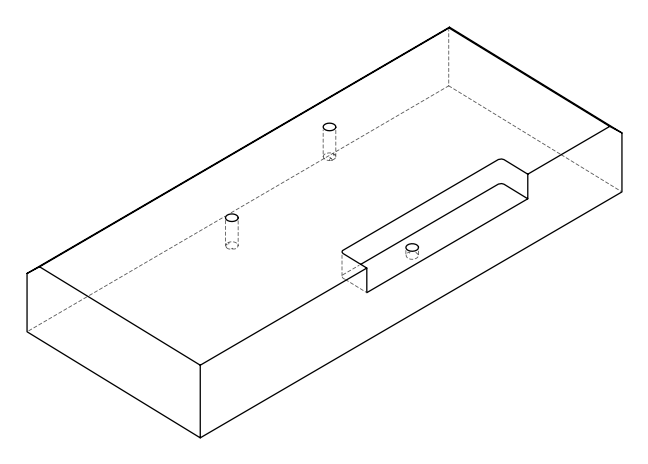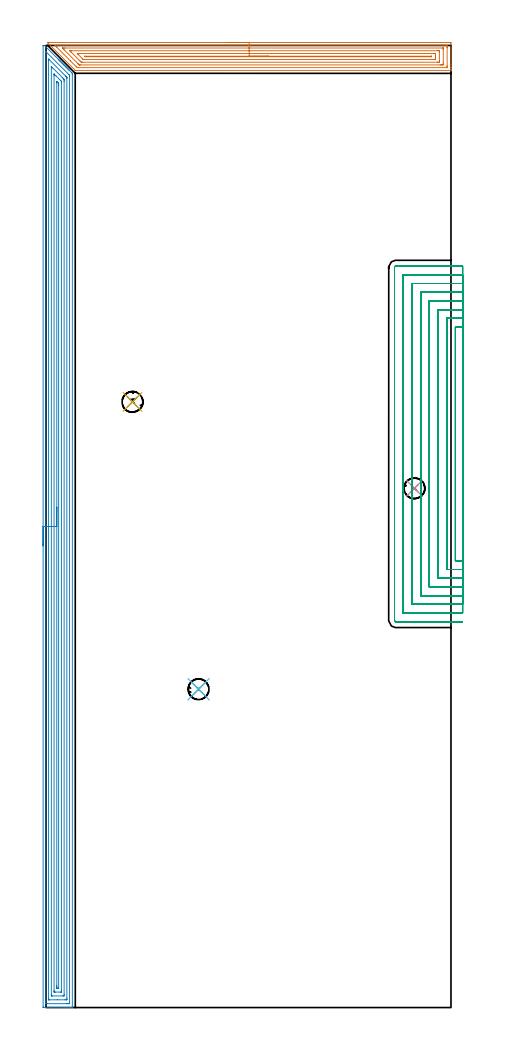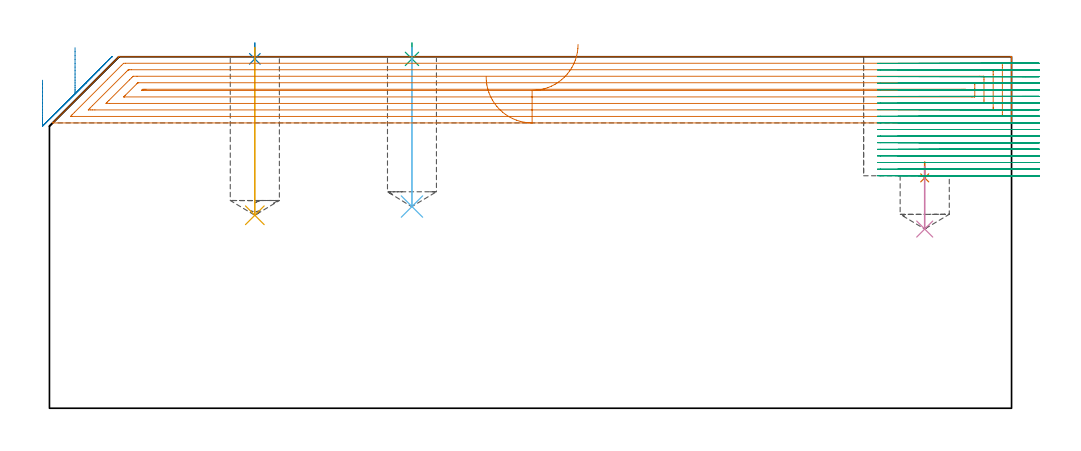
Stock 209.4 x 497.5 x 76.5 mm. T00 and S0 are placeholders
(PLAN: 9 operations, 3 tool changes, 168.3 min)
(1 SPOT_DRILL | STEP1POCKET | NXT0321_9005460120000 | 0.03 min | 2812 mm3)
(2 SPOT_DRILL_1 | STEP1POCKET_1 | NXT0321_9005460120000 | 0.03 min | 2 mm3)
(3 SPOT_DRILL_2 | STEP1POCKET_2 | NXT0321_9005460120000 | 0.03 min | 1 mm3)
(4 DRILL_BLIND_HOLE_INTO_CENTER | STEP1POCKET | UGT0301_219 | 0.06 min | 914 mm3)
(5 DRILL_BLIND_HOLE_INTO_CENTER_1 | STEP1POCKET_1 | UGT0301_219 | 0.15 min | 2889 mm3)
(6 DRILL_BLIND_HOLE_INTO_CENTER_2 | STEP1POCKET_2 | UGT0301_219 | 0.14 min | 2718 mm3)
(7 AREA_MILL | FG_CHAMFER_SURFACE | UGT0205_001 | 9.86 min | 21703 mm3)
(8 AREA_MILL_1 | FG_CHAMFER_SURFACE_1 | UGT0205_001 | 23.79 min | 55659 mm3)
(9 MILL_SLOT | SLOT_PARTIAL_RECTANGULAR | NXT0201_008 | Follow Part, ap 1.5, ae 75% | 134.18 min | 155345 mm3)
(TOOL NXT0321_9005460120000 | NC Spot Drill, 142deg, 12mm, Carbide, Uncoated | D12 PA142 FL30 Z2)
(TOOL UGT0301_219 | Twist Drill 10.7 mm | D10.7 PA118 FL90 Z2)
(TOOL UGT0205_001 | Chamfer Mill 20 x 3 x 45 deg. | D20 FL50 Z2)
(TOOL NXT0201_008 | ENDMILL 6mm [2P460-0600-NA 1630] | D6 FL26 Z6)
(OP 1 SPOT_DRILL)
G17 G21 G94 G90
T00 M6
G54
G17 G0 G90 X190.5 Y268.5 S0 M3
G43 Z86.5 H0
G94 G81 G98 Z50.139 F250. R53.6
G80
M5
M2
(OP 2 SPOT_DRILL_1)
G17 G21 G94 G90
T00 M6
G54
G17 G0 G90 X44.7 Y313.2 S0 M3
G43 Z86.5 H0
G94 G81 G98 Z76.039 F250. R79.5
G80
M5
M2
(OP 3 SPOT_DRILL_2)
G17 G21 G94 G90
T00 M6
G54
G17 G0 G90 X78.9 Y164.6 S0 M3
G43 Z86.5 H0
G94 G81 G98 Z76.039 F250. R79.5
G80
M5
M2
(OP 4 DRILL_BLIND_HOLE_INTO_CENTER)
G17 G21 G94 G90
T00 M6
G54
G17 G0 G90 X190.5 Y268.5 S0 M3
G43 Z86.5 H0
G94 G81 G98 Z39. F250. R52.6
G80
M5
M2
(OP 5 DRILL_BLIND_HOLE_INTO_CENTER_1)
G17 G21 G94 G90
T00 M6
G54
G17 G0 G90 X44.7 Y313.2 S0 M3
G43 Z86.5 H0
G94 G81 G98 Z42. F250. R78.5
G80
M5
M2
(OP 6 DRILL_BLIND_HOLE_INTO_CENTER_2)
G17 G21 G94 G90
T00 M6
G54
G17 G0 G90 X78.9 Y164.6 S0 M3
G43 Z86.5 H0
G94 G81 G98 Z43.9 F250. R78.5
G80
M5
M2
(OP 7 AREA_MILL)
G17 G21 G94 G90
T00 M6
G54
G17 G0 G90 X95.05 Y499. S1061 M3
G43 Z86.5 H0
Z72.1
G94 G1 X95.088 Z71.228 F250.
X95.202 Z70.364
X95.391 Z69.512
X95.653 Z68.68
X95.987 Z67.874
X96.39 Z67.1
X96.858 Z66.364
X97.389 Z65.672
X97.979 Z65.029
X98.622 Z64.44
X99.314 Z63.909
X100.05 Z63.44
X100.824 Z63.037
X101.63 Z62.703
X102.462 Z62.441
X103.313 Z62.252
X104.178 Z62.138
X105.05 Z62.1
X208.771
X209.123 Y498.997 Z62.101
X209.39 Y498.992 Z62.106
X209.4 Y498.722 Z62.375
Y487.805 Z73.29
Y486.391 Z74.706
Y486.029 Z75.066
Y485.306 Z75.794
Y485.041 Z76.059
Y484.639 Z76.452
X209.391 Y484.603 Z76.488
X209.218 Y484.6 Z76.5
X15.111
X15.101 Y484.602 Z76.498
X15.096 Y484.604 Z76.495
X0.797 Y498.903 Z62.195
X0.713 Y498.991 Z62.105
X0.834 Y498.999 Z62.101
X0.882 Y499. Z62.1
X105.05
Y497.586 Z63.514
X206.983 Y497.585 Z63.515
X207.39 Y497.571 Z63.529
X207.398 Y497.158 Z63.942
X207.4 Y496.683 Z64.417
Y496.269 Z64.831
Y486.917 Z74.183
X207.398 Y486.504 Z74.596
X207.39 Y486.029 Z75.071
X206.997 Y486.015 Z75.085
X206.983 Y486.014 Z75.086
X16.53 Y486.015 Z75.085
X16.133 Y486.029 Z75.071
X15.635 Y486.516 Z74.584
X12.644 Y489.505 Z71.595
X5.467 Y496.683 Z64.417
X4.906 Y497.246 Z63.854
X4.591 Y497.571 Z63.529
X4.891 Y497.585 Z63.515
X4.906 Y497.586 Z63.514
X105.05
Y496.172 Z64.929
X205.194 Y496.171
X205.32 Y496.169 Z64.931
X205.365 Y496.167 Z64.933
X205.384 Y496.165 Z64.935
X205.39 Y496.135 Z64.965
X205.395 Y496. Z65.1
X205.399 Y495.795 Z65.305
X205.4 Y495.591 Z65.509
Y488.488 Z72.612
X205.396 Y487.805 Z73.295
X205.391 Y487.609 Z73.491
X205.374 Y487.435 Z73.665
X205.194 Y487.433 Z73.667
X204.678 Y487.43 Z73.67
X204.3 Y487.429 Z73.671
X203.785 Y487.428 Z73.672
X17.803 Y487.429 Z73.671
X17.424
X17.298 Y487.431 Z73.669
X17.198 Y487.435 Z73.665
X17.172 Y487.439 Z73.661
X17.152 Y487.455 Z73.645
X17.111 Y487.493 Z73.608
X16.795 Y487.805 Z73.295
X16.53 Y488.069 Z73.031
X9.376 Y495.223 Z65.877
X8.806 Y495.795 Z65.305
X8.482 Y496.125 Z64.975
X8.454 Y496.165 Z64.935
X8.482 Y496.166 Z64.934
X8.999 Y496.17 Z64.93
X9.376 Y496.171 Z64.929
X9.892 Y496.172 Z64.928
X105.05 Z64.929
Y494.757 Z66.343
X202.663
X203.297 Y494.754 Z66.346
X203.369 Y494.752 Z66.348
X203.386 Y494.751 Z66.349
X203.39 Y494.734 Z66.366
X203.394 Y494.681 Z66.419
X203.398 Y494.462 Z66.638
X203.4 Y494.026 Z67.074
Y489.586 Z71.514
X203.398 Y489.139 Z71.961
X203.393 Y488.919 Z72.181
X203.39 Y488.865 Z72.235
X203.384 Y488.849 Z72.251
X203.36 Y488.848 Z72.252
X203.252 Y488.845 Z72.255
X202.512 Y488.843 Z72.257
X202.361
X19.06
X18.318 Y488.848 Z72.252
X18.217 Y488.85 Z72.25
X18.112 Y488.948 Z72.152
X17.895 Y489.159 Z71.941
X17.468 Y489.58 Z71.52
X17.424 Y489.625 Z71.475
X12.953 Y494.096 Z67.004
X12.594 Y494.457 Z66.643
X12.418 Y494.637 Z66.463
X12.334 Y494.727 Z66.373
X12.317 Y494.751 Z66.349
X13.104 Y494.757 Z66.343
X105.05
Y493.343 Z67.757
X200.724 Y493.342 Z67.758
X200.936 Y493.341 Z67.759
X201.361 Y493.336 Z67.764
X201.391 Y493.331 Z67.769
X201.394 Y493.319 Z67.781
X201.397 Y493.287 Z67.813
X201.399 Y493.228 Z67.872
X201.4 Y493.132 Z67.968
Y491.572 Z69.528
X201.399 Y490.685 Z70.415
X201.397 Y490.468 Z70.632
X201.392 Y490.301 Z70.799
X201.39 Y490.265 Z70.835
X201.291 Y490.262 Z70.838
X201.149 Y490.259 Z70.841
X200.936 Y490.257 Z70.843
X200.724
X19.424 Y490.258 Z70.842
X19.319 Y490.26 Z70.84
X19.267 Y490.263 Z70.837
X19.244 Y490.266 Z70.834
X19.212 Y490.291 Z70.809
X19.031 Y490.468 Z70.632
X16.53 Y492.969 Z68.131
X16.369 Y493.132 Z67.968
X16.211 Y493.296 Z67.804
X16.176 Y493.334 Z67.766
X16.191 Y493.337 Z67.763
X16.246 Y493.34 Z67.76
X16.318 Y493.342 Z67.758
X105.05 Y493.343 Z67.757
Y491.929 Z69.171
X199.253 Y491.928 Z69.172
X199.337 Y491.927 Z69.173
X199.378 Y491.924 Z69.176
X199.39 Y491.922 Z69.178
X199.392 Y491.912 Z69.188
X199.396 Y491.786 Z69.314
X199.39 Y491.725 Z69.375
X199.38 Y491.678 Z69.422
X199.346 Y491.676 Z69.424
X199.182 Y491.673 Z69.427
X198.935 Y491.672 Z69.428
X198.618 Y491.671 Z69.429
X21.
X20.682 Y491.672 Z69.428
X20.468 Y491.675 Z69.425
X20.292 Y491.678 Z69.422
X20.106 Y491.848 Z69.252
X20.042 Y491.917 Z69.183
X20.039 Y491.922 Z69.178
X20.053 Y491.924 Z69.176
X20.106 Y491.926 Z69.174
X20.424 Y491.929 Z69.171
X105.05
X105.921 Z69.209
X106.786 Z69.323
X107.638 Z69.512
X108.47 Z69.774
X109.276 Z70.108
X110.05 Z70.511
X110.786 Z70.98
X111.478 Z71.511
X112.121 Z72.1
X112.71 Z72.743
X113.241 Z73.435
X113.71 Z74.171
X114.113 Z74.945
X114.447 Z75.751
X114.709 Z76.583
X114.898 Z77.435
X115.012 Z78.3
X115.05 Z79.171
G0 Z86.5
M5
M2
(OP 8 AREA_MILL_1)
G17 G21 G94 G90
T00 M6
G54
G17 G0 G90 X-1.5 Y238.75 S1061 M3
G43 Z86.5 H0
Z71.4
G94 G1 Y238.788 Z70.528 F250.
Y238.902 Z69.663
Y239.091 Z68.812
Y239.353 Z67.98
Y239.687 Z67.174
Y240.09 Z66.4
Y240.559 Z65.664
Y241.09 Z64.972
Y241.679 Z64.329
Y242.322 Z63.739
Y243.014 Z63.208
Y243.75 Z62.74
Y244.524 Z62.337
Y245.33 Z62.003
Y246.162 Z61.741
Y247.014 Z61.552
Y247.878 Z61.438
Y248.75 Z61.4
Y497.318
X-1.498 Y497.386 Z61.402
X-1.491 Y497.499 Z61.405
X-1.116 Y497.5 Z61.782
X-1.019 Z61.879
X-0.81 Y497.498 Z62.088
X-0.767 Y497.467 Z62.132
X6.595 Y490.106 Z69.494
X6.639 Y490.062 Z69.536
X6.684 Y490.016 Z69.583
X6.886 Y489.815 Z69.785
X6.934 Y489.768 Z69.831
X6.982 Y489.718 Z69.881
X7.177 Y489.524 Z70.076
X7.228 Y489.473 Z70.125
X7.28 Y489.42 Z70.179
X7.468 Y489.232 Z70.367
X7.523 Y489.179 Z70.419
X7.578 Y489.122 Z70.477
X7.759 Y488.941 Z70.658
X7.817 Y488.884 Z70.714
X7.877 Y488.824 Z70.776
X8.05 Y488.65 Z70.949
X8.112 Y488.59 Z71.008
X8.175 Y488.526 Z71.074
X8.341 Y488.359 Z71.24
X8.406 Y488.295 Z71.303
X8.473 Y488.228 Z71.372
X8.632 Y488.068 Z71.531
X8.701 Y488.001 Z71.597
X8.771 Y487.93 Z71.67
X8.924 Y487.777 Z71.823
X8.995 Y487.706 Z71.892
X9.069 Y487.632 Z71.968
X9.215 Y487.486 Z72.114
X9.29 Y487.412 Z72.186
X9.367 Y487.334 Z72.266
X9.506 Y487.195 Z72.405
X9.584 Y487.117 Z72.48
X9.665 Y487.036 Z72.564
X9.797 Y486.904 Z72.696
X9.879 Y486.823 Z72.775
X9.963 Y486.738 Z72.862
X10.088 Y486.612 Z72.987
X10.173 Y486.528 Z73.069
X10.261 Y486.44 Z73.16
X10.379 Y486.321 Z73.278
X10.468 Y486.234 Z73.364
X10.559 Y486.142 Z73.458
X10.67 Y486.03 Z73.57
X10.762 Y485.939 Z73.658
X10.857 Y485.843 Z73.756
X10.961 Y485.739 Z73.861
X11.057 Y485.645 Z73.953
X11.155 Y485.545 Z74.054
X11.252 Y485.448 Z74.152
X11.351 Y485.35 Z74.247
X11.453 Y485.247 Z74.352
X11.544 Y485.157 Z74.443
X11.646 Y485.056 Z74.542
X11.751 Y484.949 Z74.65
X11.835 Y484.866 Z74.734
X11.941 Y484.761 Z74.837
X13.119 Y483.583 Z76.015
X13.242 Y483.459 Z76.14
X13.56 Y483.14 Z76.459
X13.566 Y483.134 Z76.464
X13.598 Y483.095 Z76.484
X13.6 Y482.565 Z76.5
Y0.182
X13.597 Y0.009 Z76.488
X13.584 Y0.007 Z76.476
X13.208 Y0. Z76.108
X12.954 Z75.854
X12.235 Z75.13
X10.992 Z73.889
X9.584 Z72.48
X-1.281 Y0.001 Z61.616
X-1.492 Y0.01 Z61.406
X-1.499 Y0.221 Z61.399
Y0.247
X-1.5 Y248.75 Z61.4
X-0.086 Z62.814
X-0.085 Y494.138 Z62.815
X-0.084 Y494.189 Z62.816
X-0.079 Y494.307 Z62.821
X-0.042 Y494.285 Z62.858
X-0.025 Y494.272 Z62.875
X0.061 Y494.189 Z62.961
X11.685 Y482.565 Z74.585
X12.026 Y482.221 Z74.926
X12.124 Y482.119 Z75.024
X12.179 Y482.058 Z75.079
X12.181 Y482.036 Z75.081
X12.184 Y481.932 Z75.084
X12.186 Y481.721 Z75.086
Y481.671
X12.185 Y2.468 Z75.085
X12.184 Y2.417 Z75.084
X12.169 Y2.01 Z75.069
X11.761 Y2.002 Z74.661
X11.351 Y2.001 Z74.251
X10.88 Y2. Z73.78
X0.748 Y2.001 Z63.648
X0.275 Y2.003 Z63.175
X0.032 Y2.01 Z62.932
X-0.079 Y2.025 Z62.821
X-0.085 Y2.367 Z62.815
X-0.086 Y2.417 Z62.814
Y248.75
X1.328 Z64.228
X1.329 Y490.025 Z64.229
X1.331 Y490.332 Z64.231
X1.334 Y490.419 Z64.234
X1.336 Y490.453 Z64.236
X1.364 Y490.428 Z64.264
X1.483 Y490.314 Z64.383
X1.632 Y490.168 Z64.532
X10.129 Y481.671 Z73.029
X10.468 Y481.328 Z73.368
X10.74 Y481.049 Z73.64
X10.765 Y481.011 Z73.665
X10.767 Y480.961 Z73.667
X10.77 Y480.879 Z73.67
X10.771 Y480.777 Z73.671
Y480.47
Y4.793
X10.769 Y4.205 Z73.669
X10.766 Y4.053 Z73.666
X10.765 Y4.021 Z73.665
X10.737 Y4.01 Z73.637
X10.667 Y4.004 Z73.567
X10.468 Y4.001 Z73.368
X9.787 Y4. Z72.687
X5.811 Z68.711
X1.835 Z64.735
X1.632 Y4.001 Z64.532
X1.429 Y4.003 Z64.329
X1.371 Y4.006 Z64.271
X1.34 Y4.01 Z64.24
X1.335 Y4.024 Z64.235
X1.332 Y4.103 Z64.232
X1.33 Y4.205 Z64.23
X1.329 Y4.513 Z64.229
X1.328 Y5.1 Z64.228
Y248.75
X2.743 Z65.643
Y485.911
X2.745 Y486.142 Z65.645
X2.75 Y486.576 Z65.65
X3.207 Y486.142 Z66.107
X3.399 Y485.951 Z66.299
X8.701 Y480.65 Z71.601
X9.081 Y480.265 Z71.981
X9.271 Y480.069 Z72.171
X9.35 Y479.973 Z72.25
X9.353 Y479.883 Z72.253
X9.357 Y479.219 Z72.257
Y478.988
Y6.888
X9.354 Y6.227 Z72.254
X9.35 Y6.012 Z72.25
X9.139 Y6.006 Z72.039
X8.701 Y6. Z71.601
X3.399 Z66.299
X2.96 Y6.005 Z65.86
X2.75 Y6.01 Z65.65
X2.747 Y6.132 Z65.647
X2.743 Y6.658 Z65.643
Y248.75
X4.157 Z67.057
Y481.798
X4.159 Y482.565 Z67.059
X4.161 Y482.688 Z67.061
X4.163 Y482.718 Z67.063
X4.227 Y482.665 Z67.127
X4.283 Y482.616 Z67.183
X4.336 Y482.565 Z67.236
X5.166 Y481.736 Z68.066
X7.019 Y479.883 Z69.919
X7.817 Y479.082 Z70.717
X7.908 Y478.988 Z70.808
X7.936 Y478.951 Z70.836
X7.939 Y478.924 Z70.839
X7.941 Y478.863 Z70.841
X7.943 Y478.094 Z70.843
Y477.967
Y8.549
X7.942 Y8.421 Z70.842
X7.938 Y8.166 Z70.838
X7.935 Y8.01 Z70.835
X7.9 Y8.007 Z70.8
X7.817 Y8.003 Z70.717
X7.601 Y8.001 Z70.501
X4.951 Y8. Z67.851
X4.283 Y8.004 Z67.183
X4.188 Y8.007 Z67.088
X4.166 Y8.009 Z67.066
X4.162 Y8.124 Z67.062
X4.159 Y8.293 Z67.059
X4.157 Y8.804 Z67.057
Y248.75
X5.571 Z68.471
Y478.094
X5.573 Y478.577 Z68.473
X5.575 Y478.74 Z68.475
X5.578 Y478.852 Z68.478
X5.745 Y478.695 Z68.645
X6.05 Y478.398 Z68.95
X6.354 Y478.094 Z69.254
X6.458 Y477.982 Z69.358
X6.522 Y477.908 Z69.422
X6.524 Y477.852 Z69.424
X6.527 Y477.612 Z69.427
X6.528 Y477.2 Z69.428
X6.529 Y476.716 Z69.429
X6.528 Y10.222 Z69.428
X6.527 Y10.101 Z69.427
X6.524 Y10.041 Z69.424
X6.522 Y10.017 Z69.422
X6.502 Y10.007 Z69.402
X6.05 Y10.004 Z68.95
X5.621 Z68.521
X5.579 Y10.01 Z68.479
X5.577 Y10.049 Z68.477
X5.573 Y10.464 Z68.473
X5.571 Y10.949 Z68.471
Y11.358
Y248.75
Y249.622 Z68.509
Y250.487 Z68.623
Y251.338 Z68.812
Y252.17 Z69.074
Y252.976 Z69.408
Y253.75 Z69.811
Y254.486 Z70.279
Y255.178 Z70.811
Y255.821 Z71.4
Y256.41 Z72.043
Y256.942 Z72.735
Y257.41 Z73.471
Y257.813 Z74.245
Y258.147 Z75.051
Y258.409 Z75.883
Y258.598 Z76.735
Y258.712 Z77.599
Y258.75 Z78.471
G0 Z86.5
M5
M2
(OP 9 MILL_SLOT)
G17 G21 G94 G90
T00 M6
G54
G17 G0 G90 X215.4 Y351.9 S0 M3
G43 Z86.5 H1
Z75.061
G94 G1 X212.4 F250.
X211.7 F500.
Y231.
X212.4
X215.4 F250.
Y356.4
X212.4
X207.2 F500.
Y226.5
X212.4
X215.4 F250.
Y360.9
X212.4
X202.7 F500.
Y222.
X212.4
X215.4 F250.
Y365.4
X212.4
X198.2 F500.
Y217.5
X212.4
X215.4 F250.
Y369.9
X212.4
X193.7 F500.
Y213.
X212.4
X215.4 F250.
Y374.4
X212.4
X189.2 F500.
Y271.178
Y268.178 F250.
Y268.822
Y265.822
Y208.5 F500.
X212.4
X215.4 F250.
Y378.9
X212.4
X184.7 F500.
Y204.
X212.4
X215.4 F250.
Y383.4
X212.4
X180.9 F500.
G3 X180.2 Y382.7 R0.7
G1 Y200.2
G3 X180.9 Y199.5 R0.7
G1 X212.4
X215.4 F250.
G0 Y351.9 Z73.622
G1 X212.4
X211.7 F500.
Y231.
X212.4
X215.4 F250.
Y356.4
X212.4
X207.2 F500.
Y226.5
X212.4
X215.4 F250.
Y360.9
X212.4
X202.7 F500.
Y222.
X212.4
X215.4 F250.
Y365.4
X212.4
X198.2 F500.
Y217.5
X212.4
X215.4 F250.
Y369.9
X212.4
X193.7 F500.
Y213.
X212.4
X215.4 F250.
Y374.4
X212.4
X189.2 F500.
Y271.178
Y268.178 F250.
Y268.822
Y265.822
Y208.5 F500.
X212.4
X215.4 F250.
Y378.9
X212.4
X184.7 F500.
Y204.
X212.4
X215.4 F250.
Y383.4
X212.4
X180.9 F500.
G3 X180.2 Y382.7 R0.7
G1 Y200.2
G3 X180.9 Y199.5 R0.7
G1 X212.4
X215.4 F250.
G0 Y351.9 Z72.183
G1 X212.4
X211.7 F500.
Y231.
X212.4
X215.4 F250.
Y356.4
X212.4
X207.2 F500.
Y226.5
X212.4
X215.4 F250.
Y360.9
X212.4
X202.7 F500.
Y222.
X212.4
X215.4 F250.
Y365.4
X212.4
X198.2 F500.
Y217.5
X212.4
X215.4 F250.
Y369.9
X212.4
X193.7 F500.
Y213.
X212.4
X215.4 F250.
Y374.4
X212.4
X189.2 F500.
Y271.178
Y268.178 F250.
Y268.822
Y265.822
Y208.5 F500.
X212.4
X215.4 F250.
Y378.9
X212.4
X184.7 F500.
Y204.
X212.4
X215.4 F250.
Y383.4
X212.4
X180.9 F500.
G3 X180.2 Y382.7 R0.7
G1 Y200.2
G3 X180.9 Y199.5 R0.7
G1 X212.4
X215.4 F250.
G0 Y351.9 Z70.744
G1 X212.4
X211.7 F500.
Y231.
X212.4
X215.4 F250.
Y356.4
X212.4
X207.2 F500.
Y226.5
X212.4
X215.4 F250.
Y360.9
X212.4
X202.7 F500.
Y222.
X212.4
X215.4 F250.
Y365.4
X212.4
X198.2 F500.
Y217.5
X212.4
X215.4 F250.
Y369.9
X212.4
X193.7 F500.
Y213.
X212.4
X215.4 F250.
Y374.4
X212.4
X189.2 F500.
Y271.178
Y268.178 F250.
Y268.822
Y265.822
Y208.5 F500.
X212.4
X215.4 F250.
Y378.9
X212.4
X184.7 F500.
Y204.
X212.4
X215.4 F250.
Y383.4
X212.4
X180.9 F500.
G3 X180.2 Y382.7 R0.7
G1 Y200.2
G3 X180.9 Y199.5 R0.7
G1 X212.4
X215.4 F250.
G0 Y351.9 Z69.305
G1 X212.4
X211.7 F500.
Y231.
X212.4
X215.4 F250.
Y356.4
X212.4
X207.2 F500.
Y226.5
X212.4
X215.4 F250.
Y360.9
X212.4
X202.7 F500.
Y222.
X212.4
X215.4 F250.
Y365.4
X212.4
X198.2 F500.
Y217.5
X212.4
X215.4 F250.
Y369.9
X212.4
X193.7 F500.
Y213.
X212.4
X215.4 F250.
Y374.4
X212.4
X189.2 F500.
Y271.178
Y268.178 F250.
Y268.822
Y265.822
Y208.5 F500.
X212.4
X215.4 F250.
Y378.9
X212.4
X184.7 F500.
Y204.
X212.4
X215.4 F250.
Y383.4
X212.4
X180.9 F500.
G3 X180.2 Y382.7 R0.7
G1 Y200.2
G3 X180.9 Y199.5 R0.7
G1 X212.4
X215.4 F250.
G0 Y351.9 Z67.867
G1 X212.4
X211.7 F500.
Y231.
X212.4
X215.4 F250.
Y356.4
X212.4
X207.2 F500.
Y226.5
X212.4
X215.4 F250.
Y360.9
X212.4
X202.7 F500.
Y222.
X212.4
X215.4 F250.
Y365.4
X212.4
X198.2 F500.
Y217.5
X212.4
X215.4 F250.
Y369.9
X212.4
X193.7 F500.
Y213.
X212.4
X215.4 F250.
Y374.4
X212.4
X189.2 F500.
Y271.178
Y268.178 F250.
Y268.822
Y265.822
Y208.5 F500.
X212.4
X215.4 F250.
Y378.9
X212.4
X184.7 F500.
Y204.
X212.4
X215.4 F250.
Y383.4
X212.4
X180.9 F500.
G3 X180.2 Y382.7 R0.7
G1 Y200.2
G3 X180.9 Y199.5 R0.7
G1 X212.4
X215.4 F250.
G0 Y351.9 Z66.428
G1 X212.4
X211.7 F500.
Y231.
X212.4
X215.4 F250.
Y356.4
X212.4
X207.2 F500.
Y226.5
X212.4
X215.4 F250.
Y360.9
X212.4
X202.7 F500.
Y222.
X212.4
X215.4 F250.
Y365.4
X212.4
X198.2 F500.
Y217.5
X212.4
X215.4 F250.
Y369.9
X212.4
X193.7 F500.
Y213.
X212.4
X215.4 F250.
Y374.4
X212.4
X189.2 F500.
Y271.178
Y268.178 F250.
Y268.822
Y265.822
Y208.5 F500.
X212.4
X215.4 F250.
Y378.9
X212.4
X184.7 F500.
Y204.
X212.4
X215.4 F250.
Y383.4
X212.4
X180.9 F500.
G3 X180.2 Y382.7 R0.7
G1 Y200.2
G3 X180.9 Y199.5 R0.7
G1 X212.4
X215.4 F250.
G0 Y351.9 Z64.989
G1 X212.4
X211.7 F500.
Y231.
X212.4
X215.4 F250.
Y356.4
X212.4
X207.2 F500.
Y226.5
X212.4
X215.4 F250.
Y360.9
X212.4
X202.7 F500.
Y222.
X212.4
X215.4 F250.
Y365.4
X212.4
X198.2 F500.
Y217.5
X212.4
X215.4 F250.
Y369.9
X212.4
X193.7 F500.
Y213.
X212.4
X215.4 F250.
Y374.4
X212.4
X189.2 F500.
Y271.178
Y268.178 F250.
Y268.822
Y265.822
Y208.5 F500.
X212.4
X215.4 F250.
Y378.9
X212.4
X184.7 F500.
Y204.
X212.4
X215.4 F250.
Y383.4
X212.4
X180.9 F500.
G3 X180.2 Y382.7 R0.7
G1 Y200.2
G3 X180.9 Y199.5 R0.7
G1 X212.4
X215.4 F250.
G0 Y351.9 Z63.55
G1 X212.4
X211.7 F500.
Y231.
X212.4
X215.4 F250.
Y356.4
X212.4
X207.2 F500.
Y226.5
X212.4
X215.4 F250.
Y360.9
X212.4
X202.7 F500.
Y222.
X212.4
X215.4 F250.
Y365.4
X212.4
X198.2 F500.
Y217.5
X212.4
X215.4 F250.
Y369.9
X212.4
X193.7 F500.
Y213.
X212.4
X215.4 F250.
Y374.4
X212.4
X189.2 F500.
Y271.178
Y268.178 F250.
Y268.822
Y265.822
Y208.5 F500.
X212.4
X215.4 F250.
Y378.9
X212.4
X184.7 F500.
Y204.
X212.4
X215.4 F250.
Y383.4
X212.4
X180.9 F500.
G3 X180.2 Y382.7 R0.7
G1 Y200.2
G3 X180.9 Y199.5 R0.7
G1 X212.4
X215.4 F250.
G0 Y351.9 Z62.111
G1 X212.4
X211.7 F500.
Y231.
X212.4
X215.4 F250.
Y356.4
X212.4
X207.2 F500.
Y226.5
X212.4
X215.4 F250.
Y360.9
X212.4
X202.7 F500.
Y222.
X212.4
X215.4 F250.
Y365.4
X212.4
X198.2 F500.
Y217.5
X212.4
X215.4 F250.
Y369.9
X212.4
X193.7 F500.
Y213.
X212.4
X215.4 F250.
Y374.4
X212.4
X189.2 F500.
Y271.178
Y268.178 F250.
Y268.822
Y265.822
Y208.5 F500.
X212.4
X215.4 F250.
Y378.9
X212.4
X184.7 F500.
Y204.
X212.4
X215.4 F250.
Y383.4
X212.4
X180.9 F500.
G3 X180.2 Y382.7 R0.7
G1 Y200.2
G3 X180.9 Y199.5 R0.7
G1 X212.4
X215.4 F250.
G0 Y351.9 Z60.672
G1 X212.4
X211.7 F500.
Y231.
X212.4
X215.4 F250.
Y356.4
X212.4
X207.2 F500.
Y226.5
X212.4
X215.4 F250.
Y360.9
X212.4
X202.7 F500.
Y222.
X212.4
X215.4 F250.
Y365.4
X212.4
X198.2 F500.
Y217.5
X212.4
X215.4 F250.
Y369.9
X212.4
X193.7 F500.
Y213.
X212.4
X215.4 F250.
Y374.4
X212.4
X189.2 F500.
Y271.178
Y268.178 F250.
Y268.822
Y265.822
Y208.5 F500.
X212.4
X215.4 F250.
Y378.9
X212.4
X184.7 F500.
Y204.
X212.4
X215.4 F250.
Y383.4
X212.4
X180.9 F500.
G3 X180.2 Y382.7 R0.7
G1 Y200.2
G3 X180.9 Y199.5 R0.7
G1 X212.4
X215.4 F250.
G0 Y351.9 Z59.233
G1 X212.4
X211.7 F500.
Y231.
X212.4
X215.4 F250.
Y356.4
X212.4
X207.2 F500.
Y226.5
X212.4
X215.4 F250.
Y360.9
X212.4
X202.7 F500.
Y222.
X212.4
X215.4 F250.
Y365.4
X212.4
X198.2 F500.
Y217.5
X212.4
X215.4 F250.
Y369.9
X212.4
X193.7 F500.
Y213.
X212.4
X215.4 F250.
Y374.4
X212.4
X189.2 F500.
Y271.178
Y268.178 F250.
Y268.822
Y265.822
Y208.5 F500.
X212.4
X215.4 F250.
Y378.9
X212.4
X184.7 F500.
Y204.
X212.4
X215.4 F250.
Y383.4
X212.4
X180.9 F500.
G3 X180.2 Y382.7 R0.7
G1 Y200.2
G3 X180.9 Y199.5 R0.7
G1 X212.4
X215.4 F250.
G0 Y351.9 Z57.794
G1 X212.4
X211.7 F500.
Y231.
X212.4
X215.4 F250.
Y356.4
X212.4
X207.2 F500.
Y226.5
X212.4
X215.4 F250.
Y360.9
X212.4
X202.7 F500.
Y222.
X212.4
X215.4 F250.
Y365.4
X212.4
X198.2 F500.
Y217.5
X212.4
X215.4 F250.
Y369.9
X212.4
X193.7 F500.
Y213.
X212.4
X215.4 F250.
Y374.4
X212.4
X189.2 F500.
Y271.178
Y268.178 F250.
Y268.822
Y265.822
Y208.5 F500.
X212.4
X215.4 F250.
Y378.9
X212.4
X184.7 F500.
Y204.
X212.4
X215.4 F250.
Y383.4
X212.4
X180.9 F500.
G3 X180.2 Y382.7 R0.7
G1 Y200.2
G3 X180.9 Y199.5 R0.7
G1 X212.4
X215.4 F250.
G0 Y351.9 Z56.356
G1 X212.4
X211.7 F500.
Y231.
X212.4
X215.4 F250.
Y356.4
X212.4
X207.2 F500.
Y226.5
X212.4
X215.4 F250.
Y360.9
X212.4
X202.7 F500.
Y222.
X212.4
X215.4 F250.
Y365.4
X212.4
X198.2 F500.
Y217.5
X212.4
X215.4 F250.
Y369.9
X212.4
X193.7 F500.
Y213.
X212.4
X215.4 F250.
Y374.4
X212.4
X189.2 F500.
Y271.178
Y268.178 F250.
Y268.822
Y265.822
Y208.5 F500.
X212.4
X215.4 F250.
Y378.9
X212.4
X184.7 F500.
Y204.
X212.4
X215.4 F250.
Y383.4
X212.4
X180.9 F500.
G3 X180.2 Y382.7 R0.7
G1 Y200.2
G3 X180.9 Y199.5 R0.7
G1 X212.4
X215.4 F250.
G0 Y351.9 Z54.917
G1 X212.4
X211.7 F500.
Y231.
X212.4
X215.4 F250.
Y356.4
X212.4
X207.2 F500.
Y226.5
X212.4
X215.4 F250.
Y360.9
X212.4
X202.7 F500.
Y222.
X212.4
X215.4 F250.
Y365.4
X212.4
X198.2 F500.
Y217.5
X212.4
X215.4 F250.
Y369.9
X212.4
X193.7 F500.
Y213.
X212.4
X215.4 F250.
Y374.4
X212.4
X189.2 F500.
Y271.178
Y268.178 F250.
Y268.822
Y265.822
Y208.5 F500.
X212.4
X215.4 F250.
Y378.9
X212.4
X184.7 F500.
Y204.
X212.4
X215.4 F250.
Y383.4
X212.4
X180.9 F500.
G3 X180.2 Y382.7 R0.7
G1 Y200.2
G3 X180.9 Y199.5 R0.7
G1 X212.4
X215.4 F250.
G0 Y351.9 Z53.478
G1 X212.4
X211.7 F500.
Y231.
X212.4
X215.4 F250.
Y356.4
X212.4
X207.2 F500.
Y226.5
X212.4
X215.4 F250.
Y360.9
X212.4
X202.7 F500.
Y222.
X212.4
X215.4 F250.
Y365.4
X212.4
X198.2 F500.
Y217.5
X212.4
X215.4 F250.
Y369.9
X212.4
X193.7 F500.
Y213.
X212.4
X215.4 F250.
Y374.4
X212.4
X189.2 F500.
Y271.178
Y268.178 F250.
Y268.822
Y265.822
Y208.5 F500.
X212.4
X215.4 F250.
Y378.9
X212.4
X184.7 F500.
Y204.
X212.4
X215.4 F250.
Y383.4
X212.4
X180.9 F500.
G3 X180.2 Y382.7 R0.7
G1 Y200.2
G3 X180.9 Y199.5 R0.7
G1 X212.4
X215.4 F250.
G0 Y351.9 Z52.039
G1 X212.4
X211.7 F500.
Y231.
X212.4
X215.4 F250.
Y356.4
X212.4
X207.2 F500.
Y226.5
X212.4
X215.4 F250.
Y360.9
X212.4
X202.7 F500.
Y222.
X212.4
X215.4 F250.
Y365.4
X212.4
X198.2 F500.
Y217.5
X212.4
X215.4 F250.
Y369.9
X212.4
X193.7 F500.
Y213.
X212.4
X215.4 F250.
Y374.4
X212.4
X189.2 F500.
Y270.641
Y267.641 F250.
Y269.396
Y266.396
Y208.5 F500.
X212.4
X215.4 F250.
Y378.9
X212.4
X184.7 F500.
Y204.
X212.4
X215.4 F250.
Y383.4
X212.4
X180.9 F500.
G3 X180.2 Y382.7 R0.7
G1 Y200.2
G3 X180.9 Y199.5 R0.7
G1 X212.4
X215.4 F250.
G0 Y351.9 Z50.6
G1 X212.4
X211.7 F500.
Y231.
X212.4
X215.4 F250.
Y356.4
X212.4
X207.2 F500.
Y226.5
X212.4
X215.4 F250.
Y360.9
X212.4
X202.7 F500.
Y222.
X212.4
X215.4 F250.
Y365.4
X212.4
X198.2 F500.
Y217.5
X212.4
X215.4 F250.
Y369.9
X212.4
X193.7 F500.
Y213.
X212.4
X215.4 F250.
Y374.4
X212.4
X189.2 F500.
Y270.441
Y267.441 F250.
Y269.563
Y266.563
Y208.5 F500.
X212.4
X215.4 F250.
Y378.9
X212.4
X184.7 F500.
Y204.
X212.4
X215.4 F250.
Y383.4
X212.4
X180.9 F500.
G3 X180.2 Y382.7 R0.7
G1 Y200.2
G3 X180.9 Y199.5 R0.7
G1 X212.4
X215.4 F250.
G0 Z86.5
M5
M2
